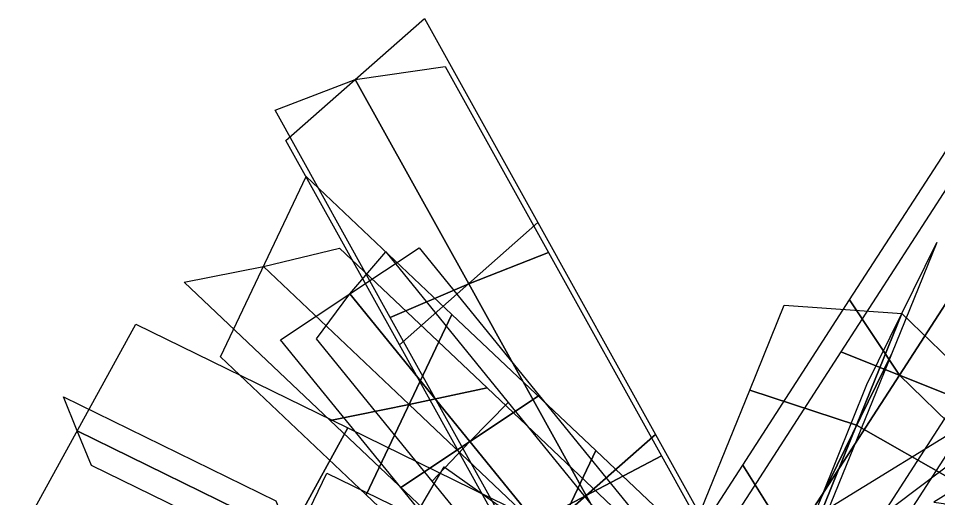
# Model space of a CAD drawing. Header units: metres. Extents: x -2.28 to 1.44, y -0.15 to 3.47.
# Drawn here: x -2.204 to 0.189, y 2.215 to 3.465 of the extents above; entities that cross this region are included whole.
import ezdxf

# ---------------------------------------------------------------- set-up
doc = ezdxf.new("R2010")
doc.units = ezdxf.units.M

msp = doc.modelspace()

# ---------------------------------------------------------------- linework, layer by layer
at = {"layer": 'coconut_palm2_leaves'}
for points in [[(-0.85295, 2.933673, 4.653784), (-1.213403, 2.615493, 4.224324), (-1.508279, 3.146864, 3.984836), (-1.147826, 3.465044, 4.414297)], [(-0.8256, 2.855617, 4.16159), (-1.033177, 2.774583, 4.439054), (-1.328052, 3.305954, 4.199567), (-1.094451, 3.340091, 3.846954)], [(-1.033177, 2.774583, 4.439054), (-1.23698, 2.686749, 4.633377), (-1.536201, 3.225951, 4.307547), (-1.328052, 3.305954, 4.199567)], [(0.087134, 2.536862, 5.071242), (-0.042566, 2.732208, 4.858423), (0.259357, 3.199454, 4.676614), (0.408665, 3.034454, 5.013334)], [(-0.06499, 2.597672, 5.278421), (0.239257, 2.476053, 4.864063), (0.560789, 2.973645, 4.806155), (0.256542, 3.095263, 5.220513)], [(-1.0767, 2.694637, 4.192469), (-1.299393, 2.224904, 3.889921), (-1.678294, 2.58419, 3.620649), (-1.455601, 3.053923, 3.923197)], [(0.244022, 2.383593, 5.175376), (0.087134, 2.536862, 5.071242), (0.408665, 3.034454, 5.013334), (0.590587, 2.919926, 5.015592)], [(-0.547098, 2.382522, 4.745159), (-0.907551, 2.064341, 4.315698), (-1.213403, 2.615493, 4.224324), (-0.85295, 2.933673, 4.653784)], [(0.066193, 2.59122, 3.960364), (-0.115231, 2.221169, 3.575962), (0.00262, 2.512071, 3.053958), (0.184045, 2.882122, 3.43836)], [(-0.985295, 2.503186, 3.82872), (-1.188046, 2.45977, 4.041195), (-1.566948, 2.819057, 3.771923), (-1.368835, 2.866871, 3.564363)], [(-0.849772, 2.483638, 4.666647), (-1.209956, 2.243939, 4.386255), (-1.522413, 2.628437, 4.496443), (-1.162229, 2.868137, 4.776835)], [(-0.93046, 2.465322, 4.325199), (-1.029864, 2.363789, 4.526451), (-1.342321, 2.748287, 4.636639), (-1.248921, 2.857209, 4.463182)], [(-0.53186, 2.326293, 4.286196), (-0.727324, 2.223432, 4.530428), (-1.033177, 2.774583, 4.439054), (-0.8256, 2.855617, 4.16159)], [(-1.188046, 2.45977, 4.041195), (-1.39339, 2.418812, 4.260119), (-1.772667, 2.778454, 3.998952), (-1.566948, 2.819057, 3.771923)], [(-0.727324, 2.223432, 4.530428), (-0.922689, 2.12039, 4.760739), (-1.23698, 2.686749, 4.633377), (-1.033177, 2.774583, 4.439054)], [(-1.029864, 2.363789, 4.526451), (-1.128048, 2.260754, 4.754203), (-1.429178, 2.631313, 4.889107), (-1.342321, 2.748287, 4.636639)], [(-0.194403, 2.101166, 4.892831), (-0.320437, 2.302185, 4.739957), (-0.042566, 2.732208, 4.858423), (0.087134, 2.536862, 5.071242)], [(-0.024519, 2.406194, 3.768163), (-0.302457, 2.497229, 3.739451), (-0.212845, 2.718424, 3.151829), (0.093333, 2.697097, 3.246159)], [(-0.702769, 2.340064, 4.474291), (-0.925462, 1.870331, 4.171743), (-1.299393, 2.224904, 3.889921), (-1.0767, 2.694637, 4.192469)], [(0.231474, 2.260991, 3.714583), (-0.024519, 2.406194, 3.768163), (0.093333, 2.697097, 3.246159), (0.319429, 2.478098, 3.130983)], [(-1.347144, 2.399024, 4.799428), (-1.652522, 1.842603, 4.67437), (-2.204081, 2.11308, 4.82015), (-1.898704, 2.669501, 4.945209)], [(-0.346527, 2.161975, 5.10001), (-0.042279, 2.040357, 4.685652), (0.239257, 2.476053, 4.864063), (-0.06499, 2.597672, 5.278421)], [(-0.100573, 2.179579, 4.330189), (-0.281997, 1.809528, 3.945786), (-0.115231, 2.221169, 3.575962), (0.066193, 2.59122, 3.960364)], [(-0.062243, 1.909629, 5.028843), (-0.194403, 2.101166, 4.892831), (0.087134, 2.536862, 5.071242), (0.244022, 2.383593, 5.175376)], [(-0.608875, 2.146253, 4.108938), (-0.814116, 2.105198, 4.323017), (-1.188046, 2.45977, 4.041195), (-0.985295, 2.503186, 3.82872)], [(-0.191285, 1.994553, 4.137988), (-0.460409, 2.107344, 4.14411), (-0.302457, 2.497229, 3.739451), (-0.024519, 2.406194, 3.768163)], [(-1.534949, 2.209336, 4.429919), (-1.499833, 2.120814, 4.736899), (-2.051392, 2.39129, 4.882679), (-2.087046, 2.480077, 4.578106)], [(-0.533386, 2.094304, 4.616178), (-0.89357, 1.854605, 4.335786), (-1.209956, 2.243939, 4.386255), (-0.849772, 2.483638, 4.666647)], [(-0.60883, 2.069535, 4.263158), (-0.713478, 1.974454, 4.475982), (-1.029864, 2.363789, 4.526451), (-0.93046, 2.465322, 4.325199)], [(-0.814116, 2.105198, 4.323017), (-1.019795, 2.064557, 4.538166), (-1.39339, 2.418812, 4.260119), (-1.188046, 2.45977, 4.041195)], [(-0.020239, 1.9384, 4.840094), (-0.09973, 2.188466, 4.735234), (0.289062, 2.428415, 5.059961), (0.370515, 2.17956, 5.15308)], [(0.176334, 2.206311, 5.358041), (0.564697, 2.152808, 4.948118), (0.929016, 2.377654, 5.306374), (0.540653, 2.431157, 5.716297)], [(-0.79478, 2.128153, 4.657531), (-1.100157, 1.571732, 4.532473), (-1.652522, 1.842603, 4.67437), (-1.347144, 2.399024, 4.799428)], [(0.07479, 1.874237, 4.117057), (-0.191285, 1.994553, 4.137988), (-0.024519, 2.406194, 3.768163), (0.231474, 2.260991, 3.714583)], [(-1.499833, 2.120814, 4.736899), (-1.464273, 2.032073, 5.046033), (-2.014391, 2.301843, 5.19371), (-2.051392, 2.39129, 4.882679)], [(-0.239459, 1.828152, 4.751024), (-0.599912, 1.509971, 4.321563), (-0.907551, 2.064341, 4.315698), (-0.547098, 2.382522, 4.745159)], [(-0.713478, 1.974454, 4.475982), (-0.818029, 1.879255, 4.693232), (-1.128048, 2.260754, 4.754203), (-1.029864, 2.363789, 4.526451)], [(-0.331737, 1.98824, 4.763239), (-0.55443, 1.518507, 4.460691), (-0.925462, 1.870331, 4.171743), (-0.702769, 2.340064, 4.474291)], [(-0.229423, 1.781296, 4.299045), (-0.419686, 1.669062, 4.536294), (-0.727324, 2.223432, 4.530428), (-0.53186, 2.326293, 4.286196)], [(0.172516, 2.002154, 3.955822), (0.014956, 2.152596, 3.906152), (0.257695, 2.334988, 3.595738), (0.426509, 2.193003, 3.657542)], [(-0.923726, 2.174955, 4.39489), (-1.126803, 1.82981, 4.35873), (-1.299924, 1.952971, 3.830825), (-1.096846, 2.298116, 3.866986)], [(-0.43589, 1.72745, 4.588698), (-0.558373, 1.933962, 4.453032), (-0.320437, 2.302185, 4.739957), (-0.194403, 2.101166, 4.892831)], [(0.249435, 2.124796, 4.122771), (0.095598, 1.879513, 3.788873), (0.349591, 2.070362, 3.490593), (0.503427, 2.315645, 3.82449)], [(-1.033386, 2.101617, 4.427664), (-1.201292, 1.752468, 4.278722), (-1.569978, 1.932285, 4.317184), (-1.402073, 2.281435, 4.466126)], [(-0.419686, 1.669062, 4.536294), (-0.609949, 1.556828, 4.773542), (-0.922689, 2.12039, 4.760739), (-0.727324, 2.223432, 4.530428)]]:
    msp.add_3dface(points, dxfattribs=at)

doc.saveas('drawing.dxf')
